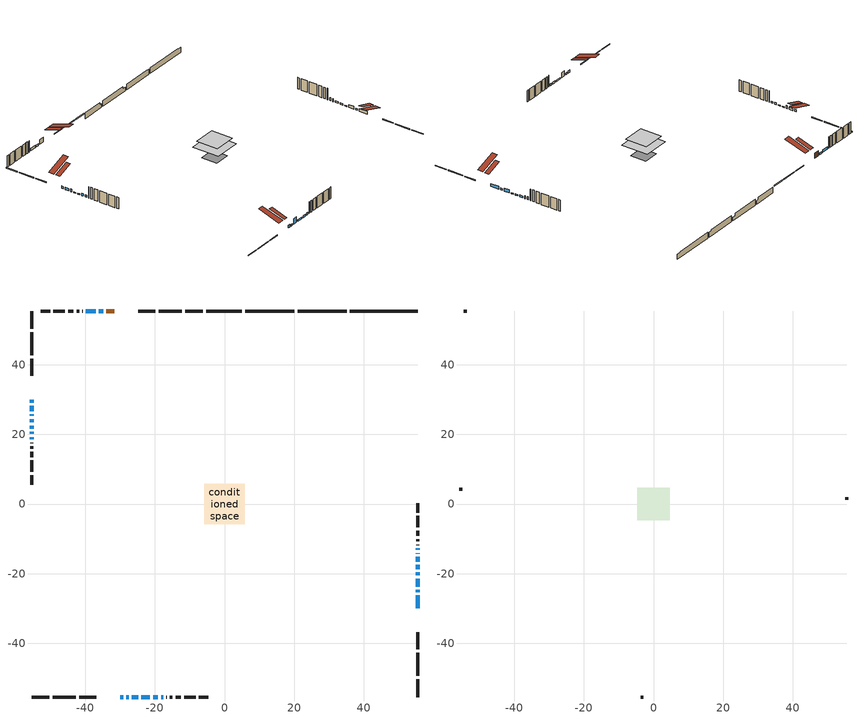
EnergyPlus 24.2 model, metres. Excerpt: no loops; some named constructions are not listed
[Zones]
conditioned space
 floor adiabatic (AdiabaticFloorConstruction): -5.82,-5.82 -5.82,5.82 5.82,5.82 5.82,-5.82 z3.05
 floor foundation (Slab1 construction): -3.44,-3.44 -3.44,3.44 3.44,3.44 3.44,-3.44 z-1.8
 floor foundation (Slab1 construction 1): -2.93,-2.93 -2.93,2.93 2.93,2.93 2.93,-2.93 z-1.8
 floor foundation (Slab2 construction): -2.67,-2.67 -2.67,2.67 2.67,2.67 2.67,-2.67 z-1.8
 floor foundation (Slab2 construction 1): -2.28,-2.28 -2.28,2.28 2.28,2.28 2.28,-2.28 z-1.8
 wall outside (RimJoist1 construction): -6.18,55.45 -11.28,55.45 / -55.45,-55.45 -50.34,-55.45 / -55.45,55.45 -55.45,50.34 / 55.45,-55.45 55.45,-50.34 z0.61:0.91
 wall outside (RimJoist2 construction): -12.21,55.45 -18.91,55.45 / -49.42,-55.45 -42.72,-55.45 / -55.45,49.42 -55.45,42.72 / 55.45,-49.42 55.45,-42.72 z0.61:0.91
 wall outside (RimJoist3 construction): -19.84,55.45 -24.72,55.45 / -41.79,-55.45 -36.9,-55.45 / -55.45,41.79 -55.45,36.9 / 55.45,-41.79 55.45,-36.9 z0.61:0.91
 wall outside (AdiabaticWallConstruction 1): -31.7,55.45 -33.97,55.45 z0.61:2.64
 wall outside (AdiabaticWallConstruction): -34.9,55.45 -36.12,55.45 / 55.45,-25.34 55.45,-24.67 / -28.23,-55.45 -27.57,-55.45 / -20.52,-55.45 -19.14,-55.45 / 55.45,-16.54 55.45,-15.17 / -55.45,19.22 -55.45,18.56 z0.61:1.37; -55.45,29.92 -55.45,29.16 z0.61:1.58; -55.45,28.23 -55.45,26.71 / -18.22,-55.45 -17.66,-55.45 / -55.45,20.71 -55.45,20.15 z0.61:1.53; -37.05,55.45 -39.8,55.45 / 55.45,-29.92 55.45,-26.26 / -29.92,-55.45 -29.16,-55.45 z0.61:1.73; -26.64,-55.45 -24.81,-55.45 z0.61:2.9; -55.45,25.78 -55.45,25.32 / 55.45,-23.75 55.45,-21.46 / 55.45,-14.24 55.45,-14.08 / 55.45,-13.16 55.45,-12.74 z0.61:1.83; -55.45,24.4 -55.45,23.48 / -55.45,22.55 -55.45,21.63 / 55.45,-20.53 55.45,-19.61 z0.61:0.97; -23.88,-55.45 -21.44,-55.45 / 55.45,-18.69 55.45,-17.47 z0.61:1.22
 wall outside (Wall1 construction): -40.72,55.45 -40.85,55.45 / -16.73,-55.45 -16.6,-55.45 / -55.45,17.63 -55.45,17.5 / 55.45,-11.81 55.45,-11.68 z0.61:5.49
 wall outside (Wall2 construction): -41.78,55.45 -42.46,55.45 / -15.67,-55.45 -14.99,-55.45 / -55.45,16.57 -55.45,15.89 / 55.45,-10.75 55.45,-10.07 z0.61:5.49
 wall outside (Wall3 construction): -43.39,55.45 -44.9,55.45 / -14.07,-55.45 -12.55,-55.45 / -55.45,14.97 -55.45,13.45 / 55.45,-9.15 55.45,-7.63 z0.61:5.49
 wall outside (Wall4 construction): -45.83,55.45 -49.15,55.45 / -11.62,-55.45 -8.3,-55.45 / -55.45,12.52 -55.45,9.2 / 55.45,-6.7 55.45,-3.38 z0.61:5.49
 wall outside (Wall5 construction): -50.08,55.45 -52.79,55.45 / -7.37,-55.45 -4.66,-55.45 / -55.45,8.28 -55.45,5.56 / 55.45,-2.46 55.45,0.26 z0.61:5.49
 wall foundation (FoundationWall1 construction): 36.04,55.45,-1.8 36.04,55.45,0.61 53.51,55.45,0.61 53.51,55.45,0.32 55.45,55.45,0.32 55.45,55.45,-1.8
 wall foundation (FoundationWall1 construction 1): 20.99,55.45,-1.8 20.99,55.45,0.61 33.7,55.45,0.61 33.7,55.45,0.32 35.11,55.45,0.32 35.11,55.45,-1.8
 wall foundation (FoundationWall2 construction): 5.95,55.45,-1.8 5.95,55.45,0.61 18.65,55.45,0.61 18.65,55.45,-0.3 20.06,55.45,-0.3 20.06,55.45,-1.8
 wall foundation (FoundationWall2 construction 1): -5.25,55.45,-1.8 -5.25,55.45,0.61 3.99,55.45,0.61 3.99,55.45,-0.3 5.02,55.45,-0.3 5.02,55.45,-1.8
 window (WindowConstruction): -34.9,55.45 -36.12,55.45 z0.61:1.37
 window (WindowConstruction 4): -55.45,29.92 -55.45,29.16 z0.61:1.58
 window (WindowConstruction 5): -55.45,28.23 -55.45,26.71 z0.61:1.52
 window (WindowConstruction 6): -37.05,55.45 -39.8,55.45 z0.61:1.73
 window (WindowConstruction 7): 55.45,-29.92 55.45,-26.27 z0.61:1.73
 window (WindowConstruction 8): 55.45,-25.34 55.45,-24.68 z0.61:1.37
 window (WindowConstruction 9): -29.92,-55.45 -29.16,-55.45 z0.61:1.73
 window (WindowConstruction 10): -28.23,-55.45 -27.57,-55.45 z0.61:1.37
 window (WindowConstruction 11): -26.64,-55.45 -24.81,-55.45 z0.61:2.9
 window (WindowConstruction 12): -55.45,25.78 -55.45,25.32 z0.61:1.83
 window (WindowConstruction 13): 55.45,-23.75 55.45,-21.46 z0.61:1.83
 window (WindowConstruction 18): -55.45,24.39 -55.45,23.48 z0.61:0.97
 window (WindowConstruction 19): -55.45,22.55 -55.45,21.64 z0.61:0.97
 window (WindowConstruction 20): 55.45,-20.53 55.45,-19.62 z0.61:0.97
 window (WindowConstruction 21): -23.88,-55.45 -21.45,-55.45 z0.61:1.22
 window (WindowConstruction 22): 55.45,-18.69 55.45,-17.47 z0.61:1.22
 window (WindowConstruction 1): -20.52,-55.45 -19.14,-55.45 z0.61:1.37
 window (WindowConstruction 2): 55.45,-16.54 55.45,-15.17 z0.61:1.37
 window (WindowConstruction 14): 55.45,-14.24 55.45,-14.09 z0.61:1.83
 window (WindowConstruction 15): 55.45,-13.16 55.45,-12.74 z0.61:1.83
 window (WindowConstruction 16): -18.22,-55.45 -17.66,-55.45 z0.61:1.52
 window (WindowConstruction 17): -55.45,20.71 -55.45,20.15 z0.61:1.52
 window (WindowConstruction 3): -55.45,19.22 -55.45,18.56 z0.61:1.37
 door (Door): -31.71,55.45 -33.97,55.45 z0.61:2.64
 ceiling adiabatic (AdiabaticFloorConstruction): 5.82,-5.82 5.82,5.82 -5.82,5.82 -5.82,-5.82 z3.05
 roof outside (Roof2 construction): -30.78,55.45,5.49 -30.78,48.76,7.72 -29.01,48.76,7.72 -29.01,55.45,5.49; -30.85,-55.45,5.49 -30.85,-48.76,7.72 -32.62,-48.76,7.72 -32.62,-55.45,5.49; -55.45,30.85,5.49 -48.76,30.85,7.72 -48.76,32.62,7.72 -55.45,32.62,5.49; 55.45,-30.85,5.49 48.76,-30.85,7.72 48.76,-32.62,7.72 55.45,-32.62,5.49
attic - vented
 floor to conditioned space (Floor1 construction Reversed): -4.74,-4.74 -4.74,4.74 4.74,4.74 4.74,-4.74 z5.49
 wall outside (Wall6 construction): -53.72,55.45 -54.52,55.45 / -3.73,-55.45 -2.93,-55.45 / -55.45,4.63 -55.45,3.83 / 55.45,1.19 55.45,1.99 z0.61:5.49
 roof outside (Roof1 construction): -28.08,55.45,5.49 -28.08,46.22,8.56 -25.65,46.22,8.56 -25.65,55.45,5.49; -33.54,-55.45,5.49 -33.54,-46.22,8.56 -35.98,-46.22,8.56 -35.98,-55.45,5.49; -55.45,33.54,5.49 -46.22,33.54,8.56 -46.22,35.98,8.56 -55.45,35.98,5.49; 55.45,-33.54,5.49 46.22,-33.54,8.56 46.22,-35.98,8.56 55.45,-35.98,5.49
[Schedule:Day:Interval]
clothes dryer exhaust 0 schedule day: No, 01:00, 0.123457, 02:00, 0.0740741, 03:00, 0.0493827, 04:00, 0.0246914, 05:00, 0.0493827, 06:00, 0.0740741, 07:00, 0.197531, 08:00, 0.395062, 09:00, 0.592593, 10:00, 0.839506, 11:00, 0.962963, 12:00, 1, 13:00, 0.91358, 14:00, 0.82716, 15:00, 0.716049, 16:00, 0.753086, 17:00, 0.679012, 18:00, 0.666667, 20:00, 0.62963, 21:00, 0.641975, 22:00, 0.666667, 23:00, 0.54321, 24:00, 0.296296
clothes dryer exhaust 0 schedule default day; cooling season schedule day; cooling season schedule day 2; cooling season schedule default day; exterior lighting schedule default day; natural vent schedule default day: No, 24:00, 0
cooling season schedule day 1: No, 24:00, 1
exterior lighting schedule day 10: No, 01:00, 0.552381, 03:00, 0.510952, 05:00, 0.483333, 06:00, 0.538571, 07:00, 0.607619, 08:00, 0.56619, 09:00, 0.428095, 10:00, 0.345238, 12:00, 0.331429, 13:00, 0.345238, 14:00, 0.386667, 15:00, 0.414286, 16:00, 0.483333, 17:00, 0.607619, 18:00, 0.773333, 19:00, 0.88381, 20:00, 0.939048, 21:00, 0.966667, 22:00, 0.897619, 23:00, 0.773333, 24:00, 0.649048
exterior lighting schedule day 11: No, 01:00, 0.571429, 03:00, 0.528571, 05:00, 0.5, 06:00, 0.557143, 07:00, 0.628571, 08:00, 0.585714, 09:00, 0.442857, 10:00, 0.357143, 12:00, 0.342857, 13:00, 0.357143, 14:00, 0.4, 15:00, 0.428571, 16:00, 0.5, 17:00, 0.628571, 18:00, 0.8, 19:00, 0.914286, 20:00, 0.971429, 21:00, 1, 22:00, 0.928571, 23:00, 0.8, 24:00, 0.671429
exterior lighting schedule day 5: No, 01:00, 0.380952, 03:00, 0.352381, 05:00, 0.333333, 06:00, 0.371429, 07:00, 0.419048, 08:00, 0.390476, 09:00, 0.295238, 10:00, 0.238095, 12:00, 0.228571, 13:00, 0.238095, 14:00, 0.266667, 15:00, 0.285714, 16:00, 0.333333, 17:00, 0.419048, 18:00, 0.533333, 19:00, 0.609524, 20:00, 0.647619, 21:00, 0.666667, 22:00, 0.619048, 23:00, 0.533333, 24:00, 0.447619
exterior lighting schedule day 6: No, 01:00, 0.390476, 03:00, 0.36119, 05:00, 0.341667, 06:00, 0.380714, 07:00, 0.429524, 08:00, 0.400238, 09:00, 0.302619, 10:00, 0.244048, 12:00, 0.234286, 13:00, 0.244048, 14:00, 0.273333, 15:00, 0.292857, 16:00, 0.341667, 17:00, 0.429524, 18:00, 0.546667, 19:00, 0.624762, 20:00, 0.66381, 21:00, 0.683333, 22:00, 0.634524, 23:00, 0.546667, 24:00, 0.45881
exterior lighting schedule day 7: No, 01:00, 0.419048, 03:00, 0.387619, 05:00, 0.366667, 06:00, 0.408571, 07:00, 0.460952, 08:00, 0.429524, 09:00, 0.324762, 10:00, 0.261905, 12:00, 0.251429, 13:00, 0.261905, 14:00, 0.293333, 15:00, 0.314286, 16:00, 0.366667, 17:00, 0.460952, 18:00, 0.586667, 19:00, 0.670476, 20:00, 0.712381, 21:00, 0.733333, 22:00, 0.680952, 23:00, 0.586667, 24:00, 0.492381
exterior lighting schedule day 8: No, 01:00, 0.466667, 03:00, 0.431667, 05:00, 0.408333, 06:00, 0.455, 07:00, 0.513333, 08:00, 0.478333, 09:00, 0.361667, 10:00, 0.291667, 12:00, 0.28, 13:00, 0.291667, 14:00, 0.326667, 15:00, 0.35, 16:00, 0.408333, 17:00, 0.513333, 18:00, 0.653333, 19:00, 0.746667, 20:00, 0.793333, 21:00, 0.816667, 22:00, 0.758333, 23:00, 0.653333, 24:00, 0.548333
exterior lighting schedule day 9: No, 01:00, 0.509524, 03:00, 0.47131, 05:00, 0.445833, 06:00, 0.496786, 07:00, 0.560476, 08:00, 0.522262, 09:00, 0.394881, 10:00, 0.318452, 12:00, 0.305714, 13:00, 0.318452, 14:00, 0.356667, 15:00, 0.382143, 16:00, 0.445833, 17:00, 0.560476, 18:00, 0.713333, 19:00, 0.815238, 20:00, 0.86619, 21:00, 0.891667, 22:00, 0.827976, 23:00, 0.713333, 24:00, 0.59869
[Schedule:Week:Daily]
clothes dryer exhaust 0 schedule Week Rule - Jan1-Dec31: clothes dryer exhaust 0 schedule day, clothes dryer exhaust 0 schedule day, clothes dryer exhaust 0 schedule day, clothes dryer exhaust 0 schedule day, clothes dryer exhaust 0 schedule day, clothes dryer exhaust 0 schedule day, clothes dryer exhaust 0 schedule day, clothes dryer exhaust 0 schedule default day, clothes dryer exhaust 0 schedule default day, clothes dryer exhaust 0 schedule default day, clothes dryer exhaust 0 schedule default day, clothes dryer exhaust 0 schedule default day
cooling season schedule Week Rule - Jan1-May26: cooling season schedule day, cooling season schedule day, cooling season schedule day, cooling season schedule day, cooling season schedule day, cooling season schedule day, cooling season schedule day, cooling season schedule default day, cooling season schedule default day, cooling season schedule default day, cooling season schedule default day, cooling season schedule default day
cooling season schedule Week Rule - May27-Jun2: cooling season schedule day, cooling season schedule day, cooling season schedule day, cooling season schedule day, cooling season schedule day, cooling season schedule day 1, cooling season schedule day 1, cooling season schedule default day, cooling season schedule default day, cooling season schedule default day, cooling season schedule default day, cooling season schedule default day
cooling season schedule Week Rule - Jun3-Sep29: cooling season schedule day 1, cooling season schedule day 1, cooling season schedule day 1, cooling season schedule day 1, cooling season schedule day 1, cooling season schedule day 1, cooling season schedule day 1, cooling season schedule default day, cooling season schedule default day, cooling season schedule default day, cooling season schedule default day, cooling season schedule default day
cooling season schedule Week Rule - Sep30-Oct6: cooling season schedule day 1, cooling season schedule day 2, cooling season schedule day 2, cooling season schedule day 2, cooling season schedule day 2, cooling season schedule day 2, cooling season schedule day 2, cooling season schedule default day, cooling season schedule default day, cooling season schedule default day, cooling season schedule default day, cooling season schedule default day
cooling season schedule Week Rule - Oct7-Dec31: cooling season schedule day 2, cooling season schedule day 2, cooling season schedule day 2, cooling season schedule day 2, cooling season schedule day 2, cooling season schedule day 2, cooling season schedule day 2, cooling season schedule default day, cooling season schedule default day, cooling season schedule default day, cooling season schedule default day, cooling season schedule default day
exterior lighting schedule Week Rule - Jun3-Jun30: exterior lighting schedule day 5, exterior lighting schedule day 5, exterior lighting schedule day 5, exterior lighting schedule day 5, exterior lighting schedule day 5, exterior lighting schedule day 5, exterior lighting schedule day 5, exterior lighting schedule default day, exterior lighting schedule default day, exterior lighting schedule default day, exterior lighting schedule default day, exterior lighting schedule default day
exterior lighting schedule Week Rule - Jul1-Jul28: exterior lighting schedule day 6, exterior lighting schedule day 6, exterior lighting schedule day 6, exterior lighting schedule day 6, exterior lighting schedule day 6, exterior lighting schedule day 6, exterior lighting schedule day 6, exterior lighting schedule default day, exterior lighting schedule default day, exterior lighting schedule default day, exterior lighting schedule default day, exterior lighting schedule default day
exterior lighting schedule Week Rule - Jul29-Aug4: exterior lighting schedule day 6, exterior lighting schedule day 6, exterior lighting schedule day 6, exterior lighting schedule day 7, exterior lighting schedule day 7, exterior lighting schedule day 7, exterior lighting schedule day 7, exterior lighting schedule default day, exterior lighting schedule default day, exterior lighting schedule default day, exterior lighting schedule default day, exterior lighting schedule default day
exterior lighting schedule Week Rule - Aug5-Aug25: exterior lighting schedule day 7, exterior lighting schedule day 7, exterior lighting schedule day 7, exterior lighting schedule day 7, exterior lighting schedule day 7, exterior lighting schedule day 7, exterior lighting schedule day 7, exterior lighting schedule default day, exterior lighting schedule default day, exterior lighting schedule default day, exterior lighting schedule default day, exterior lighting schedule default day
exterior lighting schedule Week Rule - Aug26-Sep1: exterior lighting schedule day 7, exterior lighting schedule day 7, exterior lighting schedule day 7, exterior lighting schedule day 7, exterior lighting schedule day 7, exterior lighting schedule day 7, exterior lighting schedule day 8, exterior lighting schedule default day, exterior lighting schedule default day, exterior lighting schedule default day, exterior lighting schedule default day, exterior lighting schedule default day
exterior lighting schedule Week Rule - Sep2-Sep29: exterior lighting schedule day 8, exterior lighting schedule day 8, exterior lighting schedule day 8, exterior lighting schedule day 8, exterior lighting schedule day 8, exterior lighting schedule day 8, exterior lighting schedule day 8, exterior lighting schedule default day, exterior lighting schedule default day, exterior lighting schedule default day, exterior lighting schedule default day, exterior lighting schedule default day
exterior lighting schedule Week Rule - Sep30-Oct6: exterior lighting schedule day 8, exterior lighting schedule day 9, exterior lighting schedule day 9, exterior lighting schedule day 9, exterior lighting schedule day 9, exterior lighting schedule day 9, exterior lighting schedule day 9, exterior lighting schedule default day, exterior lighting schedule default day, exterior lighting schedule default day, exterior lighting schedule default day, exterior lighting schedule default day
exterior lighting schedule Week Rule - Oct7-Oct27: exterior lighting schedule day 9, exterior lighting schedule day 9, exterior lighting schedule day 9, exterior lighting schedule day 9, exterior lighting schedule day 9, exterior lighting schedule day 9, exterior lighting schedule day 9, exterior lighting schedule default day, exterior lighting schedule default day, exterior lighting schedule default day, exterior lighting schedule default day, exterior lighting schedule default day
exterior lighting schedule Week Rule - Oct28-Nov3: exterior lighting schedule day 9, exterior lighting schedule day 9, exterior lighting schedule day 9, exterior lighting schedule day 9, exterior lighting schedule day 10, exterior lighting schedule day 10, exterior lighting schedule day 10, exterior lighting schedule default day, exterior lighting schedule default day, exterior lighting schedule default day, exterior lighting schedule default day, exterior lighting schedule default day
exterior lighting schedule Week Rule - Nov4-Nov24: exterior lighting schedule day 10, exterior lighting schedule day 10, exterior lighting schedule day 10, exterior lighting schedule day 10, exterior lighting schedule day 10, exterior lighting schedule day 10, exterior lighting schedule day 10, exterior lighting schedule default day, exterior lighting schedule default day, exterior lighting schedule default day, exterior lighting schedule default day, exterior lighting schedule default day
exterior lighting schedule Week Rule - Nov25-Dec1: exterior lighting schedule day 10, exterior lighting schedule day 10, exterior lighting schedule day 10, exterior lighting schedule day 10, exterior lighting schedule day 10, exterior lighting schedule day 10, exterior lighting schedule day 11, exterior lighting schedule default day, exterior lighting schedule default day, exterior lighting schedule default day, exterior lighting schedule default day, exterior lighting schedule default day
exterior lighting schedule Week Rule - Dec2-Dec31: exterior lighting schedule day 11, exterior lighting schedule day 11, exterior lighting schedule day 11, exterior lighting schedule day 11, exterior lighting schedule day 11, exterior lighting schedule day 11, exterior lighting schedule day 11, exterior lighting schedule default day, exterior lighting schedule default day, exterior lighting schedule default day, exterior lighting schedule default day, exterior lighting schedule default day
natural vent schedule Week Rule - Jan1-Dec31: natural vent schedule default day, natural vent schedule default day, natural vent schedule default day, natural vent schedule default day, natural vent schedule default day, natural vent schedule default day, natural vent schedule default day, natural vent schedule default day, natural vent schedule default day, natural vent schedule default day, natural vent schedule default day, natural vent schedule default day
[Schedule:Year]
clothes dryer exhaust 0 schedule: clothes dryer exhaust 0 schedule Week Rule - Jan1-Dec31, 1, 1, 12, 31
cooling season schedule: cooling season schedule Week Rule - Jan1-May26, 1, 1, 5, 26, cooling season schedule Week Rule - May27-Jun2, 5, 27, 6, 2, cooling season schedule Week Rule - Jun3-Sep29, 6, 3, 9, 29, cooling season schedule Week Rule - Sep30-Oct6, 9, 30, 10, 6, cooling season schedule Week Rule - Oct7-Dec31, 10, 7, 12, 31
natural vent schedule: natural vent schedule Week Rule - Jan1-Dec31, 1, 1, 12, 31
